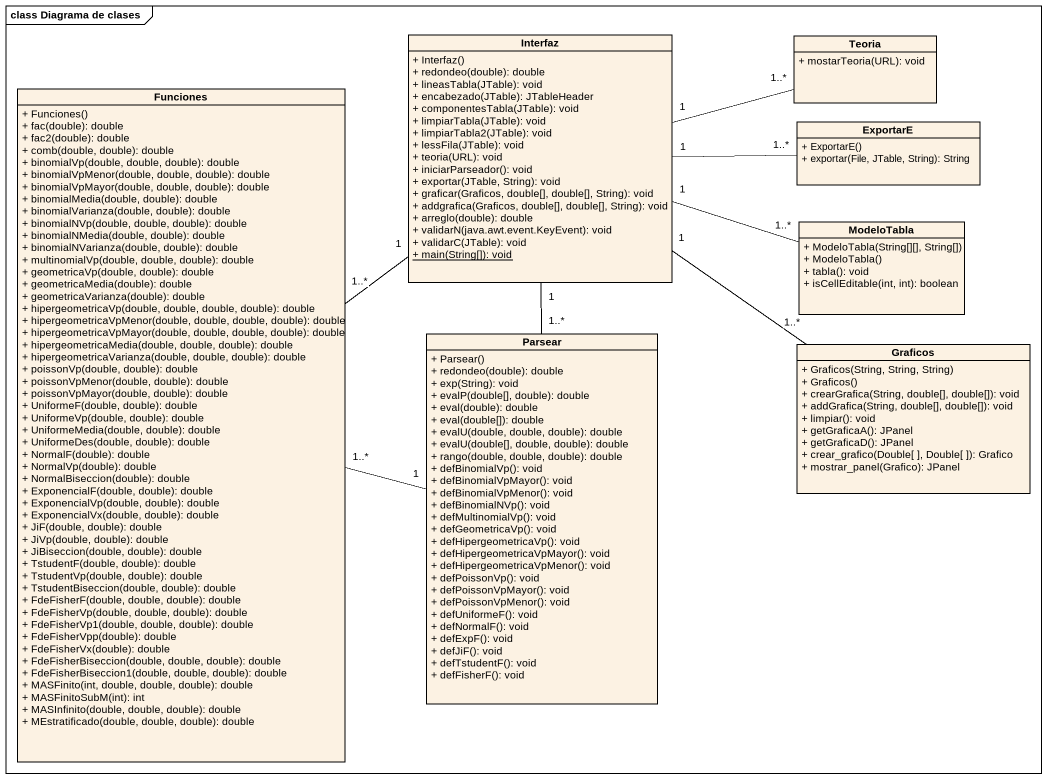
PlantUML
@startuml
mainframe class Diagrama de clases
hide circle
hide empty members
skinparam classAttributeIconSize 0
class Interfaz {
  + Interfaz()
  + redondeo(double): double
  + lineasTabla(JTable): void
  + encabezado(JTable): JTableHeader
  + componentesTabla(JTable): void
  + limpiarTabla(JTable): void
  + limpiarTabla2(JTable): void
  + lessFila(JTable): void
  + teoria(URL): void
  + iniciarParseador(): void
  + exportar(JTable, String): void
  + graficar(Graficos, double[], double[], String): void
  + addgrafica(Graficos, double[], double[], String): void
  + arreglo(double): double
  + validarN(java.awt.event.KeyEvent): void
  + validarC(JTable): void
  {static} + main(String[]): void
}
class Teoria {
  + mostarTeoria(URL): void
}
class Funciones {
  + Funciones()
  + fac(double): double
  + fac2(double): double
  + comb(double, double): double
  + binomialVp(double, double, double): double
  + binomialVpMenor(double, double, double): double
  + binomialVpMayor(double, double, double): double
  + binomialMedia(double, double): double
  + binomialVarianza(double, double): double
  + binomialNVp(double, double, double): double
  + binomialNMedia(double, double): double
  + binomialNVarianza(double, double): double
  + multinomialVp(double, double, double): double
  + geometricaVp(double, double): double
  + geometricaMedia(double): double
  + geometricaVarianza(double): double
  + hipergeometricaVp(double, double, double, double): double
  + hipergeometricaVpMenor(double, double, double, double): double
  + hipergeometricaVpMayor(double, double, double, double): double
  + hipergeometricaMedia(double, double, double): double
  + hipergeometricaVarianza(double, double, double): double
  + poissonVp(double, double): double
  + poissonVpMenor(double, double): double
  + poissonVpMayor(double, double): double
  + UniformeF(double, double): double
  + UniformeVp(double, double): double
  + UniformeMedia(double, double): double
  + UniformeDes(double, double): double
  + NormalF(double): double
  + NormalVp(double): double
  + NormalBiseccion(double): double
  + ExponencialF(double, double): double
  + ExponencialVp(double, double): double
  + ExponencialVx(double, double): double
  + JiF(double, double): double
  + JiVp(double, double): double
  + JiBiseccion(double, double): double
  + TstudentF(double, double): double
  + TstudentVp(double, double): double
  + TstudentBiseccion(double, double): double
  + FdeFisherF(double, double, double): double
  + FdeFisherVp(double, double, double): double
  + FdeFisherVp1(double, double, double): double
  + FdeFisherVpp(double): double
  + FdeFisherVx(double): double
  + FdeFisherBiseccion(double, double, double): double
  + FdeFisherBiseccion1(double, double, double): double
  + MASFinito(int, double, double, double): double
  + MASFinitoSubM(int): int
  + MASInfinito(double, double, double): double
  + MEstratificado(double, double, double): double
}
class ExportarE {
  + ExportarE()
  + exportar(File, JTable, String): String
}
class ModeloTabla {
  + ModeloTabla(String[][], String[])
  + ModeloTabla()
  + tabla(): void
  + isCellEditable(int, int): boolean
}
class Parsear {
  + Parsear()
  + redondeo(double): double
  + exp(String): void
  + evalP(double[], double): double
  + eval(double): double
  + eval(double[]): double
  + evalU(double, double, double): double
  + evalU(double[], double, double): double
  + rango(double, double, double): double
  + defBinomialVp(): void
  + defBinomialVpMayor(): void
  + defBinomialVpMenor(): void
  + defBinomialNVp(): void
  + defMultinomialVp(): void
  + defGeometricaVp(): void
  + defHipergeometricaVp(): void
  + defHipergeometricaVpMayor(): void
  + defHipergeometricaVpMenor(): void
  + defPoissonVp(): void
  + defPoissonVpMayor(): void
  + defPoissonVpMenor(): void
  + defUniformeF(): void
  + defNormalF(): void
  + defExpF(): void
  + defJiF(): void
  + defTstudentF(): void
  + defFisherF(): void
}
class Graficos {
  + Graficos(String, String, String)
  + Graficos()
  + crearGrafica(String, double[], double[]): void
  + addGrafica(String, double[], double[]): void
  + limpiar(): void
  + getGraficaA(): JPanel
  + getGraficaD(): JPanel
  + crear_grafico(Double[ ], Double[ ]): Grafico
  + mostrar_panel(Grafico): JPanel
}
Interfaz "1" -right- "1..*" Teoria
Interfaz "1" -- "1..*" Funciones
Interfaz "1" -right- "1..*" ExportarE
Interfaz "1" -right- "1..*" ModeloTabla
Interfaz "1" -- "1..*" Parsear
Interfaz "1" -- "1..*" Graficos
Parsear "1" -left- "1..*" Funciones
@enduml
